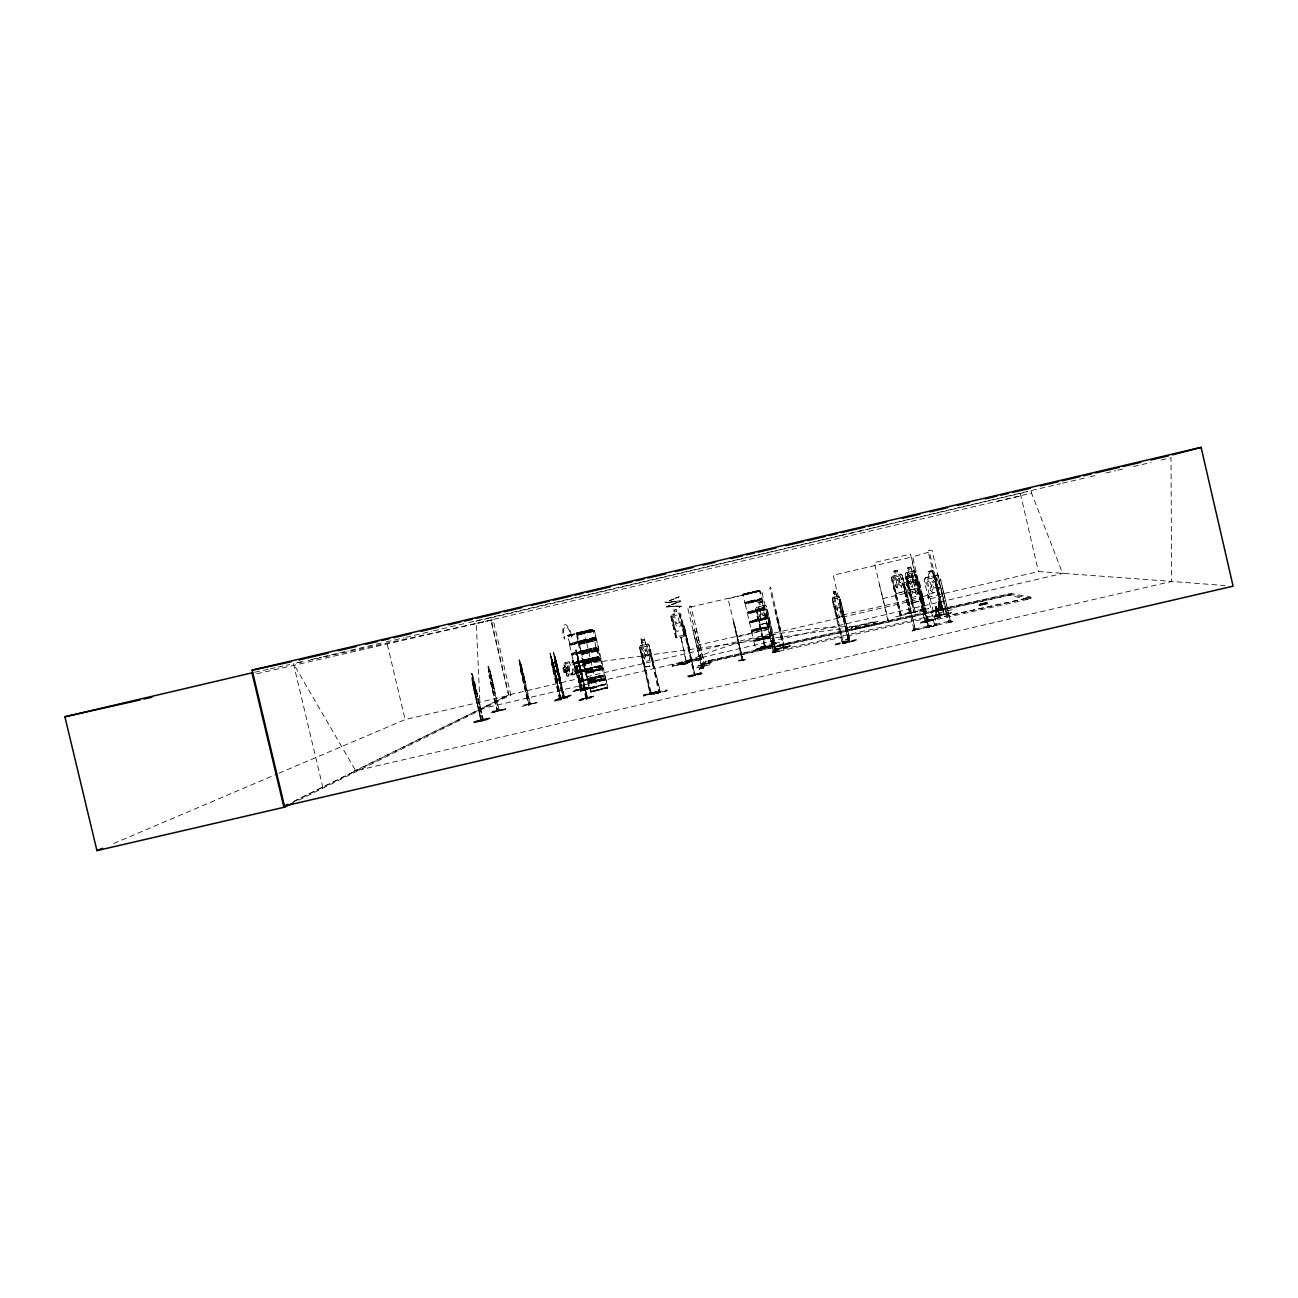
<?xml version="1.0" encoding="UTF-8"?>
<svg xmlns="http://www.w3.org/2000/svg" width="1298" height="1298" viewBox="0 0 1298 1298"><rect width="100%" height="100%" fill="white"/><g stroke="black" fill="none" stroke-linecap="round" stroke-linejoin="round"><path stroke-width="0.75" stroke-dasharray="5 3.75" d="M555.998 663.603L554.587 658.459L555.82 662.548M935.55 616.777L936.247 606.864L940.758 615.609L935.55 616.777L940.758 615.609M938.535 610.514L938.811 601.266L943.451 609.411L938.535 610.514L943.451 609.411M584.489 669.2L601.234 665.939L593.608 667.756M601.185 666.507L605.582 684.468L603.943 684.792M591.45 691.931L588.351 682.862L605.793 678.838L603.392 668.421L595.425 670.303M603.927 687.956L606.912 687.615L590.655 692.012L588.659 683.446L605.76 678.838L607.74 687.956L592.634 691.704M747.129 612.445L764.003 609.054L755.761 611.082M772.391 645.901L768.205 627.924L751.688 631.834L753.619 640.433L768.984 636.491M643.565 695.095L656.431 691.623L656.642 692.532L656.399 691.639L643.565 695.095L643.256 696.085L666.507 689.855L667.221 690.65L653.786 694.219L653.657 693.375M643.678 695.858L656.512 692.321M574.722 667.172L576.036 666.604M579.995 665.452L580.271 669.622L579.265 665.793L576.393 666.312L583.776 664.56L579.411 666.036L576.134 650.006L577.886 656.48M578.437 662.256L579.589 668.227L577.513 656.48L578.632 662.207M904.625 591.385L896.415 593.446L894.257 589.552L896.447 593.592L904.755 591.499L904.836 586.891M904.755 591.499L904.949 586.891L902.24 575.241L900.634 574.008L898.346 574.576M679.795 663.456L680.769 664.479L680.541 663.067M693.051 661.201C693.083 657.648 687.989 666.247 680.168 664.592M840.682 607.464L840.423 611.731L838.184 612.121L836.042 608.324L833.851 598.913L834.646 597.015M680.979 622.326L680.736 625.944L676.647 626.966L672.997 616.015L674.197 614.23L673.224 610.028L676.29 609.281L677.28 613.467L679.552 614.441L684.452 635.76L685.214 634.251M687.388 661.948L687.81 663.213L686.772 663.505L687.599 662.905L672.851 665.744M922.018 595.149L921.596 600.585L909.606 603.31L906.702 598.654M922.197 595.149L921.775 600.731L909.525 603.505L906.539 598.719M942.689 595.977L943.111 590.379M585.171 650.314L580.238 651.645L578.048 642.413L586.144 640.401L592.699 668.713L568.735 675.658L568.021 674.571L576.004 672.023L575.403 673.678M909.541 612.51L901.201 614.7M895.588 616.777L903.976 615.236M747.453 613.678L751.688 631.834L768.221 627.064L751.445 631.282L759.703 629.595M760.076 647.361L767.718 645.966L760.093 647.264M760.563 647.053L767.134 646.015M579.265 665.793L579.768 666.15M563.997 664.576L564.695 667.529L563.024 668.032L564.046 672.364L565.733 671.715L566.366 674.668L564.078 663.067M577.821 690.098L572.629 691.672M577.578 689.465L572.596 691.769M699.557 669.038L703.711 666.815L699.054 669.151M849.509 637.756L845.533 639.946M849.622 638.373L845.485 640.06M583.727 663.035L590.833 660.844M582.883 641.196L594.744 638.47L592.651 629.498L591.774 629.806M588.967 659.871L590.558 659.124L587.021 660.341L588.611 660.033M595.522 657.989L598.475 657.113M597.048 687.129L596.042 686.642M911.926 631.12L914.765 629.595M914.035 629.952L914.928 629.79M935.728 625.101L932.873 626.447L935.517 624.224L932.921 626.317M933.457 625.458L933.749 626.253M935.55 624.987L935.485 624.224M751.299 630.828L767.54 626.463M583.062 641.747L586.193 640.79L582.64 641.504M603.375 668.762L586.274 673.321L588.254 681.742L605.501 678.043M935.274 619.925L935.241 619.016L920.363 622.31L920.574 623.154M568.313 636.15L579.184 633.083M576.88 633.895L579.703 633.31M577.318 635.111L578.405 634.673L577.286 635.095M576.036 663.765L574.235 664.122M582.77 661.672L583.905 661.266M584.424 663.278L584.214 664.041M743.754 594.89L744.711 594.516M572.321 660.893C573.391 658.557 572.077 670.336 575.176 672.186M573.586 661.769L572.467 661.818M575.906 673.419L572.872 660.763M680.347 601.688L680.217 600.828M842.84 611.293L843.359 616.469L837.551 617.491L832.407 599.124C833.543 595.879 835.847 596.966 833.365 591.823L839.352 617.167M832.651 599.157L833.056 597.323M675.479 603.505L669.525 605.436L679.941 600.974M766.599 614.895L765.609 618.757L762.234 619.6L759.622 616.631L757.756 608.632L759.233 606.75L758 602.369L761.683 601.477L762.607 605.76L765.025 605.176L766.647 606.377L775.182 643.776C771.109 648.335 760.466 643.97 765.349 646.307L757.026 611.504L764.993 646.372M778.459 625.328L779.043 623.137M574.56 667.156L576.198 666.929M580.725 633.181L583.321 632.515L580.985 632.84M589.373 630.958L590.233 630.617M593.283 631.347L590.996 631.737L593.592 631.299M595.814 658.638C596.528 658.167 601.396 657.615 597.729 658.021M599.335 660.244C595.62 661.639 602.726 658.913 599.66 660.455M642.478 645.268C638.324 626.82 644.214 647.572 639.654 647.621L650.558 694.17L641.277 650.704L651.482 694.008M639.638 647.702L640.368 645.495M762.818 619.746L763.143 619.714M680.736 664.349C674.83 662.256 697.269 657.356 692.24 661.217M686.772 639.135L688.054 643.889L685.263 630.422L694.998 675.658L684.565 630.828M892.472 576.182L891.758 577.902L894.452 589.487M669.297 602.369L664.965 602.613L675.706 598.232L665.16 602.629M764.587 646.501L755.728 609.087L756.523 607.269L758.989 606.653M597.924 680.996L605.76 679.454L607.837 687.632M759.281 591.304L756.556 591.434L759.573 590.363L745.441 593.575M642.624 645.22L641.407 647.329L643.743 657.291L646.372 661.234L649.422 660.633L650.055 656.042L647.718 646.047L645.658 644.603L644.473 639.054L641.066 639.768M571.152 674.652L572.272 672.77L571.331 674.765M702.932 664.933L703.175 666.296L689.222 606.783L690.877 605.955L704.733 664.56L703.759 663.359M908.275 581.764L906.085 584.1L908.357 593.867L911.926 597.453L916.794 596.35L918.432 591.564L916.145 581.796L913.143 580.644L912.056 575.192L906.815 576.409L908.032 581.634L904.674 582.413L903.262 584.668L914.149 630.325L929.806 626.772M950.736 622.067L934.706 625.685L924.144 579.881L925.555 577.61M924.306 579.93L925.669 577.772L937.691 575.014M745.685 659.838L738.497 661.104L745.604 659.124L745.441 659.984M575.095 672.364L583.483 670.482M575.566 672.299L575.647 673.305M576.231 673.305L573.229 660.504M557.442 668.567L556.144 663.554M887.378 620.217L887.621 620.752M887.913 620.59L874.317 562.586L910.482 554.116L923.284 612.218L923.738 610.758M835.571 644.733L848.827 641.455M687.924 676.55L702.624 672.396L702.851 673.191L687.031 676.664L687.177 677.507L702.04 673.224M702.186 673.889L687.177 677.264M577.578 634.089L580.758 633.862M580.758 661.396L573.781 663.359L574.722 663.521M583.776 663.213L585.852 662.856L584.619 662.954M607.87 687.908L599.919 689.449M703.532 667.983L705.074 664.608L703.256 666.799L700.498 667.448L700.774 668.616L703.532 667.983L702.624 666.734M1009.406 595.101L709.211 661.753L706.696 664.105L706.437 662.97L708.951 660.633L1009.13 593.949L1009.406 595.101L708.4 662.029L705.788 662.629L704.051 664.722L696.069 628.118M763.062 619.243L766.161 618.335L764.846 618.221M772.115 646.063L769.763 646.128M695.16 675.609L685.198 632.564C681.255 614.408 686.869 636.523 685.149 630.698M700.774 668.616L702.721 666.377L702.315 665.079M695.76 674.879L694.381 675.804L680.103 614.295L685.393 635.533C673.548 641.877 677.816 635.566 675.544 636.718M695.339 673.451L694.544 673.678M700.498 667.448L702.38 665.225M920.396 623.186L1031.164 598.556L1030.872 597.275L1011.337 593.527L708.14 660.909L705.528 661.509L703.776 663.586L706.437 662.97M693.976 674.343L694.316 675.804M672.153 665.939L686.772 663.505M697.902 643.808L699.427 642.413M689.903 650.184L688.832 645.236L689.384 650.639L688.005 645.852M917.021 611.78L917.426 611.001L909.298 612.591M668.908 606.799L676.274 606.036M679.665 607.156L680.752 606.344L675.934 606.198M567.08 698.421L566.966 697.61L553.191 701.634M570.049 695.744L554.376 700.839L568.021 696.912M571.071 694.998L557.605 698.876L571.185 695.501M703.678 666.815L699.022 669.249M561.612 699.151L560.574 699.914L560.298 698.519M563.997 697.432L555.236 658.313L564.159 697.351L563.056 698.113L554.619 661.461M551.601 658.232L561.028 699.281L559.957 700.06L551.715 662.872M592.31 630.942L594.419 630.325L596.609 639.817L579.2 643.889L581.488 653.446L598.946 649.535L603.262 668.178L585.998 672.77L588.448 682.975L596.35 681.336M598.492 657.242L593.381 657.502M599.076 657.372L582.997 661.25M600.877 659.027L586.907 662.288M564.289 695.971L564.744 697.204M561.158 697.886L561.466 699.233L551.828 657.956M766.047 618.465L760.011 619.681M772.472 645.901L755.793 649.162L772.018 645.317M912.608 630.065L914.619 628.995L912.819 630.958M556.436 699.59L571.25 695.566M575.679 650.201L586.534 699.151L587.913 698.243M587.037 698.502L586.079 699.2M685.295 630.585L683.803 625.652M587.523 696.848L586.972 696.961M586.42 698.032L586.761 699.038M578.892 700.839L593.543 697.318M580.303 699.882L594.679 695.874L578.746 700.19M873.7 622.943L877.902 621.32L878.389 623.397L874.203 625.036L873.7 622.943L851.082 627.989L851.569 630.082L878.389 623.397M851.082 627.989L853.403 626.512L875.939 621.482M556.128 680.736L556.874 682.196M554.473 667.935L557.621 681.791L556.647 682.342M559.827 680.46L560.509 678.367L559.973 680.428M557.426 681.677L556.29 680.704L556.842 682.034M558.513 675.106C556.501 663.083 557.15 677.978 559.146 674.522L560.022 678.627M556.647 680.33L555.268 676.599M949.876 622.472L951.823 621.369L949.682 621.807M949.763 622.651L952.521 621.336L949.763 622.651L949.649 621.758M948.692 620.915C948.724 624.289 948.692 619.373 950.363 620.509M948.627 621.401L936.296 624.143M555.284 676.761L553.954 672.332L555.138 676.793L556.144 676.258L553.97 668.194L554.311 672.121M925.036 583.045L926.48 582.721L936.556 625.247L935.128 625.571M932.873 626.447L935.566 624.906M521.942 706.485L536.934 702.494M536.966 702.689L523.37 705.057L537.048 702.64M930.682 625.393L928.962 627.21M929.546 627.08L931.64 625.993L928.768 627.372M918.303 584.603L928.281 627.161L916.21 574.576L914.96 574.868L923.219 609.979M679.097 607.286L681.758 606.069M927.713 626.107L915.415 628.849M914.263 630.26L929.644 626.82L929.449 625.23L927.892 625.571M557.702 666.442L556.404 662.045L557.718 670.466L557.377 666.604M523.208 673.938C525.187 687.469 517.431 655.668 521.52 669.979L520.952 665.663L530.006 704.311L528.448 705.171L520.141 668.941M529.552 703.078L530.59 704.181L528.984 705.041L519.833 666.182L519.589 659.709L521.261 665.679M557.345 680.103L551.812 659.644L554.473 672.056L554.149 668.129M581.082 674.619C579.168 661.899 579.103 677.572 582.104 674.051L581.115 669.168M580.936 674.652L581.893 673.922M915.431 630.033L905.615 587.507L915.382 630.049M504.241 709.763L490.822 712.927L504.111 709.162M505.814 708.886L490.839 713.008M913.841 630.39L913.484 628.832L915.236 628.443M557.556 670.531L557.199 666.669L558.221 670.157M497.377 711.45L489.086 675.641L497.361 711.45L499.519 710.477L499.211 709.179L498.886 710.623M499.016 709.649L497.329 710.428L498.562 709.763M490.271 718.265L476.252 721.672M482.71 720.293L471.726 673.224L471.953 680.071L481.59 721.055L483.57 720.049M481.169 721.104L472.294 682.959L481.104 721.169L482.986 720.179L473.332 679.454L473.851 684.03C469.259 668.34 477.486 703.078 474.37 686.107L475.912 690.568L472.78 679.827L475.425 688.313M481.071 720.066L483.034 719.189M482.58 718.816L483.229 718.654M474.127 722.824L474.046 721.98L488.275 718.67L488.356 719.514L474.127 722.791L488.405 719.27M554.473 667.967L553.305 663.489L552.299 663.959L553.256 668.551M553.337 663.635C547.626 648.708 556.696 683.089 553.045 666.069L556.518 680.395M554.522 661.509L563.089 698.064M294.257 801.337L355.749 770.801L293.462 663.7L323.007 788.129M488.94 618.319L476.204 621.028L480.195 709.033L508.491 694.982L490.839 620.233M298.637 800.217L510.86 694.949L493.11 619.714L307.204 660.682M293.153 801.71L481.542 708.708M1161.126 460.06L1170.991 457.756L1171.623 581.423L1038.449 571.526L508.913 694.884L353.867 771.239L1171.623 581.423L1225.166 585.576M551.958 659.741L560.85 699.379M577.302 659.919L586.015 699.281L585.609 697.87M578.486 659.335L587.167 698.47L577.545 654.679M554.132 657.145L555.122 656.707M550.855 658.557L551.861 658.118M554.538 658.67L554.489 656.837L560.006 680.574L559.357 679.097M555.09 656.561L564.533 697.318L563.608 697.983L554.506 658.621M757.075 649.292L755.679 649.665L758.308 648.4M756.215 649.568L758.243 649.406M524.149 677.394L525.187 681.856L524.003 682.424L522.656 678.108M523.824 682.31L525.138 681.726M523.857 682.456L525.187 681.856M927.307 620.103L1027.886 597.972C1027.756 601.574 1026.864 595.652 1030.872 597.275M577.415 654.89L576.134 650.006M576.555 655.312L577.578 654.841M550.044 653.884L551.585 658.07M591.466 678.968L595.052 678.302L592.715 669.216L576.247 673.062L571.591 654.095L576.636 652.602M476.204 697.058L477.794 696.377L476.95 691.802M476.22 697.221L474.938 692.613L476.22 697.221L477.68 696.572M492.916 688.978L491.536 684.695L492.737 689.027L494.214 688.394L489.898 670.936M522.964 674.051C515.793 647.199 527.669 691.493 521.991 671.958C525.025 685.149 517.821 663.781 521.001 664.154M773.705 652.375L772.943 651.109L773.381 652.472L951.58 612.834L936.848 615.398L937.026 616.209L951.466 612.997L951.272 612.185M917.086 581.601L915.739 581.91L925.117 622.423L928.346 620.963L925.312 622.261M925.117 622.423L928.979 620.898L928.167 621.109M943.581 614.798L944.555 614.538M666.312 606.961C675.122 605.939 658.995 608.113 669.849 605.485M669.8 605.566L666.491 606.718M925.052 621.628L928.086 620.314M926.366 620.282L926.253 621.872L911.391 557.15L833.202 575.176L848.73 642.169M927.518 620.006L928.313 619.811M113.64 843.522L277.009 774.046M278.875 773.267L405.122 719.579L510.86 694.949M767.524 626.463L764.019 609.281L747.08 612.964L755.339 610.985M927.989 621.434L918.4 581.309L919.195 581.098L928.476 621.385L927.372 621.71L927.697 620.184M919.665 584.311L918.221 584.635M947.102 612.542L946.81 614.003L947.102 612.542L773.657 651.19L774.922 652.099M1028.178 599.238L1008.87 595.328L1009.13 593.949M521.39 668.421L529.876 704.327M904.187 587.832L905.615 587.507M490.855 675.009L498.821 710.623M590.655 691.948L595.571 690.504M675.463 598.118L679 596.918M675.641 598.329L679.195 596.739M491.585 676.355L489.914 677.037M580.547 691.071L578.551 682.813L595.019 678.383L596.934 687.161L595.49 687.664M766.096 619.016C761.569 620.022 766.063 618.886 764.928 619.373M474.322 682.229L482.905 720.195M763.159 619.519L765.771 618.497L763.97 619.016M594.873 686.82L596.772 686.61L595.328 687.096M592.148 688.2L596.869 686.756M849.59 637.659L846.296 639.882M589.487 688.232L592.537 687.891M765.982 617.767L751.931 621.304L755.663 620.298M765.917 618.059L763.402 618.903M849.2 637.383L847.935 637.691M582.38 690.763L580.417 691.039L585.236 689.644L583.386 690.098M582.267 690.439L580.368 690.65L587.15 688.557M749.676 622.375L755.728 620.671M765.528 617.556L749.222 621.661L749.79 622.245M605.793 679.454L604.284 679.957M749.692 621.791L751.931 621.223M605.712 678.432L588.367 682.424L605.387 677.751L602.58 669.379M603.051 676.68L596.009 677.994M471.726 673.224C474.727 678.594 471.953 676.729 472.148 680.087L481.672 721.039M497.783 709.925L497.832 711.353L489.086 671.115M488.6 671.439L490.011 670.758L490.563 672.283M594.938 677.913L578.275 682.294L590.298 680.314M528.497 705.106L528.821 703.646M520.822 664.041L530.574 704.165M529.081 705.009L519.768 664.495M594.711 677.524L578.145 681.774L578.892 681.142M568.54 636.036L592.44 629.692M472.342 675.739L471.969 674.181M582.494 660.877L584.457 660.568M590.525 659.741L588.383 660.309M598.881 656.999L598.151 657.048M773.154 652.699L776.902 651.288M772.991 652.829L777.502 651.255L772.991 652.829L776.577 650.623L777.502 651.255M675.041 603.408L680.136 601.639M763.678 610.044L758.016 611.163M603.392 669.33L591.904 672.25M922.083 597.096L938.454 590.979M773.657 651.19L774.614 650.72L772.959 651.109M488.989 671.277L488.616 666.507L490.287 672.396M587.15 698.486L577.659 656.577L587.734 698.34M601.25 666.799L585.22 670.725M598.183 650.671L602.986 667.626L585.852 672.332L603.051 667.772M601.217 666.215L584.554 670.06L586.777 679.195L603.164 674.976L586.728 678.692L590.233 678.108M694.527 629.254L702.948 668.113L703.094 666.604M584.084 652.018L580.595 652.586L584.457 669.005L601.12 665.696L584.489 669.946L587.994 668.973M701.585 666.945L701.764 668.373L703.305 667.999M597.518 660.666L601.169 659.984M585.609 663.521L600.617 659.611M599.887 659.822L599.027 660.001M599.692 660.455L584.571 663.813M598.346 658.054L596.82 658.443M583.938 663.489L586.258 663.473M483.343 720.147L473.997 679.276M597.356 658.281L584.051 661.412M583.759 662.499L588.675 661.153M585.203 661.299L583.11 661.769L589.844 660.406L587.102 660.877M597.729 657.745L596.399 658.037M582.77 661.704L588.886 659.433M587.799 660.406L589.616 660.471M928.557 621.304L927.729 621.547L912.705 556.842L929.368 551.975L944.311 614.635M928.07 619.925L927.762 621.547M581.504 662.045L574.625 663.911L588.221 660.779M584.489 660.925L582.607 661.217L586.242 661.055M575.695 662.321L573.83 662.613L589.892 658.703M582.429 660.228L598.767 656.447L575.663 662.321M640.385 650.882L650.152 694.3C661.737 693.976 658.638 691.493 660.13 690.828M650.087 694.316L649.633 692.743L650.752 692.548M598.978 650.574L595.96 651.418M576.344 667.74L577.35 667.496L582.007 689.449L577.415 667.107L575.549 667.561L580.855 689.692L575.728 667.902M585.495 688.151L590.233 687.242M585.739 688.735L590.119 687.177M595.555 649.276L596.95 647.816L576.474 652.683M596.561 649L600.893 665.322L599.4 665.631M578.308 642.883L579.281 643.97L596.593 639.817L598.589 648.87L595.555 649.714M587.864 671.326L585.901 671.715L581.861 654.565L583.402 654.127M589.406 651.823L581.455 653.77L598.897 649.454L596.593 640.433L579.476 644.441L581.455 652.878L584.522 652.034M596.155 647.378C593.478 640.32 597.08 637.415 594.176 630.244M946.242 611.244L932.078 550.449L927.973 550.514L941.861 609.508L932.954 570.39L927.697 571.607L929.125 576.977L926.95 579.314L929.222 589.097L932.808 592.683L937.691 591.58L939.33 586.793L937.059 576.993L934.025 575.858M937.432 573.456L945.512 611.423L946.031 609.882M758.389 591.32L756.426 591.937M771.093 645.771L771.969 645.495M758.259 590.704L759.427 590.33L761.748 599.481L744.938 603.489L743.235 594.095M764.506 614.376L765.885 614.051M743.283 594.435L744.744 594.143L743.186 594.549M686.22 661.477L680.833 636.685L686.025 661.526L686.885 661.331A781.818 549.963 55.4 0 1 854.409 626.415M675.382 601.331L669.525 602.207M579.476 644.441L596.593 640.433M570.406 645.138L596.512 639.33L579.086 643.354L582.185 642.526M606.215 688.102L607.724 687.599L592.521 691.12M783.197 648.091L775.036 610.677M586.177 640.79L583.191 641.585M583.808 666.263A1.671 1.574 73.1 0 0 584.554 663.521A1.671 1.574 73.1 0 0 581.91 664.122A1.671 1.574 73.1 0 0 583.808 666.263L584.798 665.955A1.671 1.574 73.1 0 0 585.56 663.229L584.798 663.667M768.968 636.491C771.726 635.047 745.863 641.553 757.61 639.233M594.354 637.513L569.79 643.467M578.421 642.997L580.628 642.315M581.05 642.38L579.589 642.591M694.284 630.341L693.067 630.617L702.023 668.308L687.68 607.691L760.336 590.931L774.484 652.229L774.484 650.769M589.406 687.94L590.395 687.632M580.936 690.828L581.958 690.487M589.503 688.281L590.509 687.956M604.982 684.776L589.422 688.605M583.045 663.018L584.035 662.71M581.472 689.514L575.712 666.004L576.555 665.777L581.91 689.465M580.839 690.487L581.845 689.936M590.395 687.405L588.805 688.281L589.811 688.411M569.806 643.451L567.404 635.42L582.899 631.85M563.024 668.032L564.776 667.659L564.776 665.339L567.615 664.495L569.319 666.28L569.579 672.835L566.739 673.711L565.733 671.715M909.687 613.467L901.412 578.227L902.662 577.934L910.433 613.273L910.287 611.942M565.539 664.041L565.263 662.856L565.539 664.041L573.619 661.672M603.067 676.68L596.772 678.335M915.788 571.883L914.116 570.682L915.788 571.883L924.354 609.719C920.915 614.489 909.395 610.222 914.993 612.121M564.127 663.197L573.327 660.487M843.473 642.932L833.9 602.061L832.781 602.288L842.191 643.175L850.06 641.91L839.757 597.745L849.703 638.794L840.277 599.027L838.962 599.319L848.016 639.2M842.256 643.175L842.645 641.504L842.71 643.045M848.454 640.677L848.843 640.547M835.458 644.003L849.152 640.498M580.741 633.813L593.089 630.925L592.391 631.428M593.072 630.925L591.223 631.363L594.306 630.552M593.462 631.169L594.387 631.12L591.012 631.883M773.884 644.084L773.543 642.835L774.987 642.494M577.139 634.608L579.005 634.154L578.129 634.917M589.373 630.812L591.369 630.52L582.542 632.597M591.061 630.406L592.602 630.195L589.633 630.763M579.297 634.462L578.324 634.316M764.83 619.308L761.861 620.152M568.394 635.906L569.676 635.76L568.07 636.101M576.718 633.895C581.212 632.58 574.073 634.836 577.399 633.619M581.601 632.807L576.458 633.521M581.747 632.467L584.084 631.639L586.063 640.287L582.526 641.001M592.359 629.4L582.899 631.883M581.293 633.067L582.867 632.515M581.455 632.369L583.97 631.899L582.072 632.24M589.616 630.471L591.369 630.049M581.78 632.905L582.591 632.272M591.856 630.39L590.85 630.455M751.931 622.44L751.104 622.359M764.684 618.124L765.755 617.524L759.59 619.406M750.828 622.456L749.627 622.862L751.347 622.423M574.868 633.781L567.242 635.631L577.042 633.278M681.612 640.076L680.947 636.669M585.43 662.661L584.343 662.986L593.786 660.341M597.81 660.779L599.546 660.244L598.443 660.666M599.79 660.179L598.719 660.568M774.809 650.72C776.22 650.525 774.176 650.201 775.636 651.969M742.245 660.487L743.137 660.293L733.841 621.969L742.44 660.471M766.794 613.857L775.084 652.115L775.961 651.921L761.618 590.639L728.048 598.735L742.894 660.325M588.773 659.222L589.795 658.946L584.003 660.455M763.695 610.044L747.47 613.792L758.016 611.163M574.479 663.424L577.464 662.937M588.886 659.449L590.541 659.076M598.41 656.788L594.159 657.924M585.658 660.682L589.941 659.465M583.224 661.526L584.343 661.331M589.114 660.682L590.136 660.39M574.3 662.694L580.66 661.055M583.905 659.806L582.64 660.942M574.397 663.1L576.912 662.418M582.997 660.731L590.249 658.8L586.761 659.433M757.042 649.325L758.421 648.935M597.697 689.984L595.555 690.504L606.134 687.875M604.754 688.881L606.28 688.427M590.395 687.648L605.274 684.095L581.845 690.179M590.476 687.956L593.754 687.096M595.36 687.096L585.22 689.627M595.506 687.615L582.331 690.763M934.82 616.826L941.391 615.447M941.521 615.69L934.933 617.069M596.171 647.378L593.721 648.01M604.284 679.957L588.757 683.494M938.227 610.725L944.392 609.411L938 610.904M592.115 679.844L595.036 678.968L591.515 679.568M901.299 615.641L892.797 580.368L901.396 615.625M902.24 575.241L910.839 613.191C890.801 618.497 902.954 612.916 900.974 615.706M909.33 612.185L910.531 611.91M924.014 608.454L923.267 608.632M934.138 575.647L937.74 574.819L939.833 576.312L950.607 622.131L940.644 579.476L939.135 579.833L948.887 622.505L950.655 622.456M684.241 635.793L684.809 634.349M679.909 664.365L693.164 660.893M701.001 659.498L699.898 658.508L685.149 661.153L699.817 658.492L700.109 659.936L701.131 659.66L672.818 664.43L673.143 665.858L672.104 666.134L687.81 663.213M773.657 642.802L774.354 644.003M774.582 642.575L775.279 643.759M584.7 641.796L586.193 641.39L580.206 642.64M599.416 665.631L575.858 671.423L579.33 670.806M679.714 663.473L692.954 660.017M685.101 661.153L685.425 662.58L686.399 662.158M508.913 694.884L490.758 617.929L1027.497 491.747M751.996 621.612L751.153 621.953M757.789 619.763L764.879 618.286L758 620.671L760.125 620.217M763.759 619.065L750.374 622.505L751.688 622.359M750.358 622.667L752.159 622.099M586.193 697.724L586.599 699.135M744.76 594.143L743.121 595.068L758.843 591.369M758.243 591.531L759.298 591.288M587.459 660.163L588.967 659.773M596.025 657.875L597.502 657.405L587.345 659.936L589.373 659.4M575.046 663.7L575.241 663.667M577.107 663.229L575.89 663.521M596.074 658.411L597.794 658.183M598.135 658.118L596.48 658.524M586.988 662.629L585.463 663.018L593.932 660.925M584.927 663.797L585.641 663.635A1084.982 8.713 -8 0 0 852.234 627.242M563.624 697.983L563.527 696.555M560.46 699.947L551.212 658.248L556.29 680.769M848.308 639.103L849.606 638.811M925.247 622.083L924.711 620.639L925.377 622.034M743.202 594.143L745.458 593.559L744.095 593.932M759.119 590.444L755.16 591.45M583.905 660.049L593.462 657.729M575.631 663.197L585.641 660.585L583.597 661.185M642.883 661.964L645.382 667.01L643.013 661.931M760.044 648.156L758.308 648.611L766.323 646.68M758.389 648.951L760.141 648.497M769.795 646.128L760.125 648.497M769.925 646.647L758.194 649.422L763.97 647.864M773.543 652.44L762.932 607.35L764.165 607.026L763.029 612.51C768.984 616.436 765.706 620.071 762.51 613.613C762.494 620.736 757.967 619.26 761.52 612.851C755.614 609.184 759.249 605.485 762.007 611.715L762.997 607.35L759.557 608.178L761.423 616.177L764.798 615.333M582.656 632.564L583.581 632.532M577.561 634.122L580.157 633.456M592.148 630.341L589.698 630.958M592.667 630.65L593.721 630.357M592.78 630.99L593.819 630.698M577.788 634.965L579.346 634.462M591.499 631.802L578.924 634.56L580.368 634.3M592.845 631.526L593.916 631.25M583.386 654.127L596.983 650.915M652.829 660.001L652.797 665.403L645.268 666.847M591.839 687.242L601.85 684.873M602.418 684.955L593.738 687.096M602.743 688.784L604.641 688.297M702.753 666.701L701.764 666.896M940.563 615.593L935.826 606.961L935.744 616.793M576.507 633.1L577.545 632.824M577.902 632.872L579.508 632.499L576.101 633.57L579.557 632.84M570.828 634.738L567.486 635.777M592.066 629.822L591.288 630.065M585.544 651.953L588.497 651.158L584.992 651.823M595.571 649.276L590.249 650.59M590.282 680.314L592.115 679.844M923.089 609.07L914.782 611.196M914.652 611.731L906.767 613.159L907.464 613.662M928.427 608.859L920.266 609.687L920.996 610.19M920.444 610.417L928.881 608.827L928.119 608.243M986.269 602.58L978.984 604.462L979.163 605.257L986.464 603.375L986.269 602.58L986.464 603.375M979.601 604.641L986.918 602.743L987.194 603.57L979.876 605.468L979.601 604.641L982.489 603.894L979.244 604.527L979.503 605.355L982.667 604.706L982.489 603.505L978.53 604.333L978.806 605.16L986.837 603.473L986.577 602.645L983.349 603.327L983.543 604.527M984.079 603.521L987.307 602.856L987.583 603.684L984.273 604.333L986.918 602.743M979.876 605.468L982.667 604.706M685.101 634.284L684.727 634.365M658.67 691.136L658.881 692.759L649.227 649.097L660.017 692.548L659.416 691.007M773.868 643.159L765.333 645.349M771.677 644.197C791.991 642.283 768.4 642.25 772.261 644.246M772.359 652.505L779.774 651.255L772.18 651.71L779.774 651.255M583.24 642.169L584.717 641.796M758.811 599.222L761.342 598.524L749.076 601.282M589.049 668.746L592.618 668.113L575.988 672.526L583.613 670.985M755.582 628.995L751.315 630.195L759.444 628.524M782.937 646.664L783.895 647.929L769.746 588.075L770.59 587.004L784.17 645.138L775.247 609.07M843.262 641.861L848.47 641.098M856.42 639.427L835.295 644.895L835.506 643.97M832.407 599.124L842.97 643.711L856.972 640.19L856.372 639.411M579.8 642.575L582.137 641.926M591.823 639.914L594.711 639.151L590.006 640.368M644.473 639.054L645.723 644.408M585.869 663.392L585.074 663.765L585.658 663.083M596.074 660.471L600.536 659.222L591.71 661.558M499.243 710.574L490.433 672.25M744.16 594.646L757.172 591.758M756.491 591.758L758.551 591.288M576.896 662.451L578.713 661.996M578.924 662.775L577.091 663.246L583.565 661.509M594.322 658.654L596.674 658.281M755.728 609.087L760.612 624.549L768.968 622.294M760.612 624.549L769.097 622.423L769.26 617.88M737.037 637.123L770.525 628.767M900.098 614.587L900.293 615.901L891.823 580.595L893.073 580.303M900.39 615.885L891.548 577.886L892.391 576.036L894.809 575.452M906.945 613.889L915.35 612.315L906.685 576.929L905.452 577.237L913.987 612.38L905.16 574.527L905.923 572.71L908.405 572.094L907.318 567.778L910.92 566.901L911.845 571.396L913.938 572.418L915.82 580.482L914.863 584.376L911.585 585.203L909.022 582.169L907.14 574.089L908.568 572.207L907.318 567.778M906.685 576.929L914.717 612.169M578.989 632.467L577.496 632.807L584.976 631.055M590.979 629.757L587.702 630.585M577.578 633.164L579.022 632.775M580.92 632.337L583.889 631.591L581.958 631.948M582.039 633.002L569.465 635.663M568.362 636.069L569.205 635.858M577.01 633.846L577.983 633.489M589.535 630.925L591.028 630.585M578.681 634.187L589.292 631.509M592.683 630.633L589.26 631.493M593.608 631.234L591.207 631.688L592.618 631.542M675.836 637.951L670.92 616.566L672.072 616.29L677.085 637.659M680.395 614.23L679.26 614.506L684.16 635.825L684.955 635.614M593.738 648.01L571.607 653.365L569.498 644.781L584.019 641.455M595.571 649.698L581.553 652.894M595.977 651.401L581.666 654.095L598.995 649.957L591.028 651.628M911.212 576.864L908.129 577.204L908.535 578.94L911.667 578.227L911.261 576.49M676.793 637.707L672.072 616.29M837.551 617.491L843.246 616.307M843.197 616.501L842.694 611.326M766.177 647.637L772.115 646.015L764.262 647.459M923.397 612.202L915.577 576.036M756.62 607.399L765.009 605.339L766.647 606.377M914.198 570.666L911.845 571.25L910.758 567.096L907.562 567.875M892.391 576.198L900.617 574.17M914.181 570.828L906.02 572.84L905.29 574.56L910.093 590.006L918.173 587.978L918.497 583.5L918.286 588.108L909.963 590.184L907.951 586.128M764.49 646.518L756.036 611.747L757.269 611.455M775.928 651.937L765.82 609.33L767.053 609.038L775.149 643.792M742.196 660.504L733.273 622.115L734.084 621.92M592.083 687.972L580.449 690.471M590.152 689.011L592.212 688.492M749.092 601.282L744.809 602.402L758.827 599.205M758.146 602.483L761.601 601.639M897.34 570.228L893.705 571.12L894.955 575.566L893.527 577.448L895.425 585.56L898.005 588.594L901.299 587.767L902.256 583.857L900.374 575.76L898.265 574.754L897.34 570.228L893.949 571.217M836.934 596.399L838.573 596.09L839.757 597.745M838.573 596.09L839.692 597.826M755.566 628.995L768.075 626.837L759.849 628.573M936.296 625.344C937.854 623.072 932.808 623.251 935.014 625.636M583.581 631.915L589.616 630.439M580.206 633.813L582.104 633.359M580.352 634.316L590.752 631.85M758.146 591.061L744.014 594.306L744.841 594.63M841.607 616.777L835.604 591.385L836.739 596.626L838.492 598.037M594.078 657.713L589.308 659.124M585.512 660.082L580.774 661.477M592.164 658.735L594.224 658.216M578.778 662.304L580.839 661.785M587.459 660.422L598.362 657.94M583.678 661.526L585.755 660.99M588.659 661.153L600.828 658.508L593.851 660.568M761.683 619.26L755.744 620.704M763.451 619.438L765.074 619.13M585.56 663.116L585.463 663.132A1.671 1.574 73.1 0 0 582.916 663.813A1.671 1.574 73.1 0 0 584.798 665.955M751.915 622.456L761.877 620.152M742.44 658.962L742.164 659.059M583.337 650.769L571.607 653.965L583.516 651.336M585.171 650.882L596.999 648.254L571.737 654.468L583.646 651.839M585.349 651.434L596.999 648.805M588.529 651.044L573.862 654.695M585.739 631.396L587.799 630.877M747.177 593.121L749.189 592.634M755.176 591.45L749.254 592.975M581.472 632.986L587.118 631.98M753.327 592.748L755.355 592.261M581.212 641.536L569.319 644.197L585.804 639.752L582.315 640.449M587.962 640.855L591.288 640.011M580.774 632.045L582.834 631.542M682.618 645.447L682.586 645.479M596.772 678.335L587.507 680.46M587.199 688.767L596.415 686.447M909.849 613.451L901.412 578.227M775.652 651.969L764.733 606.912L762.591 605.923L761.683 601.477M585.106 641.261L588.383 640.417M585.804 641.358L589.13 640.531M580.677 661.071L582.77 660.325M757.659 619.227L749.53 621.612M759.525 619.195L750.293 621.255M757.594 620.639L759.752 620.12M581.634 662.532L583.792 662.012M757.724 621.158L759.865 620.639M590.833 660.877L598.913 659.043M301.347 661.85L295.425 663.246L305.241 661.104M311.212 659.546L321.06 657.226M323.04 656.756L348.675 650.752M350.655 650.282L384.176 642.413M386.139 641.958L403.889 637.789M405.868 637.318L431.504 631.315M433.467 630.844L466.988 622.975M468.967 622.521L840.195 535.603M842.159 535.133L867.745 529.13M869.709 528.675L1060.547 483.667M1062.527 483.213L1088.162 477.193M1090.125 476.723L1096.047 475.344M1105.912 473.024L1115.761 470.703M1117.74 470.249L1123.662 468.854M1133.511 466.55L1151.261 462.38M476.755 623.332L1031.585 493.143L1062.64 573.424M256.793 673.776L493.11 619.714M997.61 501.32L1020.893 495.852M488.616 666.507L489.524 671.082M487.902 666.75L492.25 684.419L492.218 680.574M518.924 659.952L520.027 664.527M519.589 659.709L520.514 664.333M553.646 652.213L554.733 656.853M488.551 671.293L488.746 672.932M521.374 665.533L524.327 677.378M555.43 658.118L560.347 678.594L559.097 674.571M552.185 659.53L557.102 680.33L555.885 676.209M879.395 584.473L888.367 620.379M932.775 572.937L941.31 609.638L933.165 572.807M555.722 662.434L556.534 667.026M553.305 663.489L554.327 667.999M578.486 632.71L576.393 633.197L583.5 631.558L581.39 632.077M584.96 631.039L591.71 629.53M742.878 594.565L751.007 592.456M751.396 592.456L757.205 591.174M585.041 631.331L589.049 630.455M751.071 592.764L743.965 594.354M572.807 634.576L574.933 634.089M757.545 591.693L756.653 591.417M588.594 631.477L586.388 631.964L594.127 630.26M584.879 632.532L579.022 633.895M582.753 633.359L584.96 632.872M586.469 632.272L588.675 631.802M582.899 633.911L585.09 633.408M882.721 598.605L918.87 590.184M582.104 674.051L580.952 669.216M480.195 709.033L1064.019 573.099M492.364 711.353L505.831 709L492.396 711.401M790.563 642.867L777.161 646.729M887.086 620.412L887.832 619.941M777.161 646.664L790.547 642.818M711.061 662.337L697.561 666.215L711.044 662.272M934.382 610.449L948.367 607.951M554.214 700.125L570.211 696.442M776.334 648.87L790.32 645.625L790.498 646.42L776.512 649.681L776.334 648.87L790.32 645.641M709.876 664.738L695.988 667.983M1008.87 595.328L1011.613 594.695L1011.337 593.527M938.892 612.932L953.073 609.492M475.993 721.039L490.141 717.745M474.046 722.045L490.401 718.427M580.092 699.265L594.679 695.874M687.745 675.934L702.64 672.413M659.157 690.99L659.903 692.564L650.136 648.919L648.789 649.211M650.931 694.154L651.223 692.402L649.633 692.759M753.603 601.931L761.731 600.163L763.841 608.794L747.388 613.5M587.248 640.758L590.574 639.914M753.311 602.272L745.166 603.943L747.113 612.25M583.694 641.845L586.891 641.05M757.707 619.454L765.885 617.767M591.434 658.524L598.2 657.145M757.529 620.363L751.574 620.996M757.87 620.168L760.011 619.714M587.897 659.741L590.038 659.319L584.992 660.406M591.515 658.897L593.624 658.459M757.61 620.671L749.692 622.326M575.777 662.889L581.439 661.704M925.036 620.558L926.334 620.282M746.885 593.413L748.865 592.959M587.053 630.536L590.558 629.773M747.096 594.224L749.06 593.77M578.665 633.554L581.731 632.97M588.659 631.769L592.31 630.99M927.908 571.737L932.808 570.601M913.257 580.449L916.826 579.622M925.539 577.626L928.93 576.831M904.787 582.559L916.794 579.817L918.757 581.212M934.446 577.594L929.563 578.713L931.834 588.497L936.718 587.377M591.547 660.877L583.743 662.451M593.154 660.682L595.36 660.26M593.251 661.055L600.99 659.416M591.71 661.526L585.82 662.759M593.251 661.104L595.441 660.601M591.774 661.883L584.7 663.392M595.555 661.104L593.364 661.607L597.534 660.666M759.573 629.092L751.331 630.779M759.963 629.059L768.254 627.242L760.093 629.627M592.066 668.048L575.874 672.023L578.178 681.223L594.241 677.215M585.09 670.157L592.618 668.584L589.227 669.833M593.705 670.044L587.848 671.342M595.311 669.784L603.392 668.486M593.835 670.644L585.869 672.51L593.949 671.163M595.555 670.904L602.596 669.379M761.731 638.308L757.61 639.233M762.121 638.275L770.379 636.62L753.716 641.05L756.117 649.779M595.766 676.923L603.408 675.398L586.728 679.503L590.282 678.692M761.861 638.876L753.586 640.806L761.991 639.379M762.234 638.778L770.525 636.994L753.976 641.569L770.525 637.724L762.364 639.346M585.674 679.698L578.876 681.142M587.264 679.389L594.37 677.783M595.896 677.41L603.521 675.917L587.118 680.33L589.162 688.492M585.787 680.282L578.162 682.05L585.917 680.785M587.394 679.892L594.484 678.286M596.09 680.201L588.27 681.742M597.68 679.876L605.663 678.302M589.341 640.271L592.553 639.476M584.684 641.569L570.422 645.138M572.321 660.601L573.197 660.374M570.065 662.824C566.139 658.784 574.884 670.32 572.337 672.851M930.39 598.767L942.705 595.96M763.905 647.588L759.784 648.513M597.907 686.09L600.017 685.604M587.864 688.978L582.234 690.212M598.362 689.855L590.639 691.38L604.024 688.183M579.265 664.819C577.675 663.846 578.794 668.632 579.735 666.815M575.712 666.004L576.555 665.777M575.549 667.561L577.415 667.107M576.134 667.772L577.415 667.496M564.046 672.364L563.154 667.999M696.539 645.414L769.243 629.043M568.021 674.571L568.735 675.658M575.371 673.548C579.719 671.553 565.879 679.373 566.415 674.603M842.499 614.992L920.753 597.388M589.032 630.422L591.791 629.838M580.482 632.597L582.088 632.272M590.736 631.866L592.407 631.493M759.93 619.373L761.926 618.951M749.611 621.92L755.387 620.817M853.403 626.512L877.902 621.32M951.434 620.639L951.629 621.531M928.557 626.48L930.601 625.328L931.64 626.025M584.927 660.049L587.832 659.4M593.511 658.054L595.457 657.713M593.624 658.427L597.129 657.697M577.383 662.564L579.33 662.191M593.721 658.946L595.62 658.508M587.507 662.499L591.677 661.428L583.759 662.71M587.41 687.551L575.111 690.244L587.962 687.356L575.841 690.666M575.046 690.99L588.335 687.924M927.08 620.444L1027.383 598.2M920.363 622.391L935.225 619.032M839.692 600.974L849.541 642.039L839.871 600.958M254.684 672.25L268.248 669.265M270.195 668.827L276.003 667.545M277.95 667.123L289.584 664.56M581.407 640.644L577.967 641.893L594.662 638.113L569.319 644.506L594.727 638.551L593.965 639.249M581.472 641.228L577.951 642.202L581.585 641.731M591.239 639.849L594.208 639.103M579.33 670.823L592.359 667.578L588.838 668.194M591.904 672.25L588.254 673.029M757.188 591.125L759.281 590.72M670.92 616.566L676.144 637.886L676.096 636.588M766.258 646.436L768.221 646.015M577.934 632.856L576.069 633.57M583.711 650.379L580.255 651.093L596.918 647.783L584.603 650.184M583.759 650.963C571.444 654.16 596.253 649.373 584.927 651.239M584.814 650.736C596.009 648.351 572.921 653.803 583.873 651.466M943.257 609.411L939.006 601.217L941.277 609.817M766.323 646.664L771.304 645.658M600 685.604L605.322 684.549M591.531 688.151L596.95 687.177M594.289 691.331L596.317 690.925M576.815 633.408L577.967 633.164M568.07 635.339L569.27 635.063M592.196 630.633L593.429 630.357M579.054 633.862L577.058 634.268L579.849 642.624M577.886 634.446L579.07 634.69L578.227 634.349M578.064 634.771L579.395 634.608M751.672 621.564L753.424 621.255M934.674 624.078L934.706 625.685M914.052 630.341L913.516 628.832M585.901 659.611L582.51 660.26M585.917 659.855L583.159 660.406M586.842 659.627L590.249 658.962M586.031 660.228L583.256 660.698M586.891 659.984L589.698 659.481M599.011 659.465L595.344 660.244L600.179 659.124M585.593 663.083L587.523 662.467M577.188 667.545L582.542 689.27M592.813 639.492L596.188 638.746M683.949 634.933L676.988 636.734M587.945 668.389L584.538 669.038M601.217 666.799L584.83 670.628L588.319 670.011M978.806 605.16L981.759 603.7L978.611 604.349L979.081 605.241M983.543 604.122L986.837 603.473M979.244 604.527L987.307 602.856M987.583 603.684L979.503 605.355M591.125 677.929L594.63 677.345M591.336 678.481L594.906 677.881M590.412 679.195L586.907 679.827L590.622 679.746M645.593 644.441L647.962 643.938L649.454 645.641L660.455 692.418M640.303 645.706L647.945 644.133M758.113 648.87L759.817 648.74M597.794 648.968L571.98 655.003L573.878 654.679M601.753 684.646L605.29 684.241M589.665 687.875L592.423 687.34M590.833 687.68L592.44 687.567M594.971 687.064L593.3 687.177L596.139 686.853M590.931 688.183L592.521 687.859M596.983 650.915L598.2 650.671M750.309 621.271L751.607 621.239M763.613 618.594L764.911 618.319M750.406 621.839L751.737 621.628M639.946 650.996L641.277 650.704M604.073 688.524L605.777 688.183M929.4 625.23L929.384 626.902L918.919 581.115L916.81 579.622M588.481 659.644L589.681 659.4M574.625 663.083L575.825 662.954L573.781 663.164M679.827 663.181L680.687 663.294M833.202 591.856L835.75 591.353M833.332 592.018L835.717 591.531M574.706 663.489L575.874 663.294M598.913 659.027L600.812 658.67M599.011 659.481L600.211 659.238M832.91 597.356L838.573 596.253M645.236 667.042L653.056 665.533L649.211 645.771L647.816 644.165M835.052 598.686L837.291 598.264M585.593 670.563L586.745 670.352M938.73 610.531L938.925 601.266L940.709 610.125M587.037 673.273L588.254 673.029M832.781 602.288L833.9 602.061M594.338 637.513L577.951 641.358L576.15 633.213M758.129 649.097L755.793 649.406M837.242 608.097L839.481 607.691M920.363 609.736L928.216 608.291M920.558 610.287L928.849 608.762M917.589 611.731L906.864 613.191M685.425 662.58L701.131 659.66M589.681 688.086L588.87 688.151L590.85 687.891M651.304 692.872L659.076 691.493L650.85 692.986M771.775 644.279L779.335 642.981M592.553 691.363L590.655 691.656M591.417 691.883L592.667 691.688M653.786 694.219L667.204 690.617M738.627 660.325L745.587 659.206M738.497 661.023L745.798 659.919M598.118 656.723L598.995 656.658M597.859 658.005L599.011 657.859M841.964 641.666L843.213 641.423M842.97 643.711L856.648 640.141M669.151 602.337L675.528 601.363M771.304 645.641L772.132 645.528M559.844 700.076L551.228 662.986M849.963 641.926L849.622 640.433M675.252 601.412L680.525 600.86M668.762 606.637L672.38 606.263M672.153 606.539L676.307 606.02M669.622 602.223L665.696 602.467L666.085 601.737M675.852 606.263L681.774 606.085M577.091 634.219L579.086 642.737M1008.611 594.159L1031.164 598.556M586.209 688.638L590.752 687.194L589.909 686.642M936.523 587.215L940.888 588.302M986.577 602.645L982.813 604.316M685.652 662.337L685.263 661.25M573.894 662.889L581.39 661.591M923.657 611.893L924.776 612.137L923.722 611.78M585.901 671.666L581.845 654.468M900.536 574.187L902.142 575.322M557.54 668.843L559.779 678.87M566.269 674.636L567.275 676.031M927.389 593.965L930.423 598.751M941.975 609.833L939.119 601.217L942.981 609.557M936.329 606.864L940.255 615.771M835.636 612.591L837.697 617.459M939.2 601.185L942.462 609.557M939.72 615.755L936.247 606.864L939.184 616.047M473.235 677.751L473.997 679.341M554.879 656.82L555.414 658.232M559.519 678.919L560.055 680.314M560.233 678.529L560.379 680.12M577.383 654.711L577.934 656.415M560.314 678.335L556.307 664.56L557.02 669.087L555.073 658.508M687.356 641.747L688.394 645.593L685.328 632.223L687.583 643.565M936.053 606.912L938.454 616.015M556.404 662.045L557.556 666.474M711.174 662.84L697.561 666.166M387.356 644.522L405.122 719.579M708.951 660.633L709.211 661.753M708.14 660.909L708.4 662.029M705.528 661.509L705.788 662.629M639.784 647.67L643.127 661.866M576.215 665.842L576.555 667.302M576.052 665.923L576.393 667.383M576.036 667.805L581.017 689.676M572.759 660.763L572.986 661.672M554.392 657.015L553.435 652.342L554.343 656.885M550.368 653.559L551.455 658.264M551.115 658.427L550.141 653.689L551.066 658.281M935.128 575.647L944.181 614.684M913.111 580.66L911.894 575.42L907.042 576.539L908.259 581.764M855.431 626.334L855.917 628.41M1031.034 490.806L1031.585 493.143M1020.39 493.629L1038.449 571.526M790.45 646.209L776.464 649.454M935.955 606.961L937.837 616.372M557.166 680.087L557.459 681.823M475.733 688.183L475.717 692.305L472.407 678.254M940.012 610.109L938.811 601.266L939.525 610.385M937.107 616.339L935.826 606.961L936.588 616.631M556.988 680.201L557.183 681.839M935.663 607.01L936.053 616.615M938.649 601.315L939.022 610.368M647.183 646.372L646.485 652.699C652.196 658.329 649.892 662.645 646.063 654.014L644.635 659.822L645.138 653.008C639.297 647.394 642.202 643.63 645.56 651.612L646.112 646.42L647.183 646.372M761.683 599.822L745.003 603.57L761.683 599.822M893.884 577.35L897.243 581.764C893.722 588.951 898.411 589.633 898.232 582.526C901.088 589.13 904.836 585.414 898.719 581.423L899.79 575.874L895.295 577.01L897.194 585.122L900.488 584.295L898.751 576.101L897.713 580.612L895.052 577.221L893.884 577.35M907.48 573.992L910.839 578.389C907.351 585.544 911.991 586.225 911.813 579.151C914.652 585.739 918.367 582.039 912.299 578.064C915.625 572.158 911.196 570.211 911.293 577.237L907.643 573.862M918.432 593.916L916.712 594.484L912.721 590.087C912.462 598.459 905.923 598.281 911.423 589.211C902.694 583.662 908.535 580.644 912.267 587.718C912.526 579.703 918.789 580.06 913.565 588.675L918.432 593.916M939.346 589.146L937.61 589.714L933.603 585.301C933.343 593.705 926.788 593.527 932.305 584.424C923.543 578.876 929.417 575.858 933.148 582.948C933.424 574.9 939.703 575.257 934.446 583.889L939.346 589.146M571.899 634.479L571.591 637.253L570.698 634.787A9.427 3.326 77 0 0 565.328 626.48A9.427 3.326 77 0 0 564.273 636.507L564.516 639.168L563.559 636.701A11.293 3.991 77 0 1 564.825 624.679A11.293 3.991 77 0 1 571.266 634.641L571.899 634.479M683.3 625.295L682.748 629.871L676.615 631.428L674.084 627.615L671.455 616.404L672.153 614.749L679.325 612.964L680.671 614.116L683.3 625.295M744.825 602.986L761.666 599.141L744.825 602.986M566.123 671.699L566.496 673.224L567.518 669.93L569.984 672.234L567.648 668.957L568.167 664.738L567.096 668.146L564.727 665.955L566.95 669.087L566.123 671.699M912.234 572.856L914.052 580.92L910.774 581.731L908.892 573.651L912.186 572.84M564.306 696.361L563.024 697.058L564.306 696.361M530.103 703.354L528.448 704.116L530.103 703.354M491.942 680.687L490.011 672.51L491.942 680.687M763.63 608.291L747.08 612.153L763.63 608.291M569.059 670.677L566.236 671.553L565.279 667.513L568.118 666.653L569.059 670.677M564.792 671.212L563.673 668.778L564.792 671.212M679.438 622.716L676.372 623.478L674.538 615.641L677.605 614.879L679.438 622.716M676.274 611.504L674.23 612.007L673.889 610.612L675.95 610.109L676.274 611.504M761.163 602.499L758.989 603.035L759.33 604.462L761.488 603.927L761.163 602.499M896.837 571.282L894.711 571.801L895.052 573.245L897.178 572.726L896.837 571.282M910.417 567.94L908.308 568.459L908.649 569.903L910.758 569.384L910.417 567.94M840.341 600.844L839.222 601.088L840.341 600.844M558.416 670.109L559.195 674.652L558.4 670.076M585.025 660.487L582.899 660.877L585.025 660.504M932.142 571.688L929.011 572.402L929.417 574.154L932.548 573.424L932.142 571.688M913.549 582.396L908.681 583.5L910.953 593.267L915.82 592.164L913.549 582.396M582.007 631.948L580.384 632.304L581.991 631.964M644.068 640.255L642.121 640.66L642.526 642.445L644.489 642.039L644.068 640.255M646.08 646.388L643.029 647.004L645.382 656.966L648.432 656.366L646.08 646.388M835.506 592.456L834.079 592.732L834.468 594.419L835.896 594.143L835.506 592.456"/><path stroke-width="1.5" d="M285.203 805.831L283.759 806.545L251.974 672.835M252.737 672.672L64.9 716.772L96.928 850.628L284.716 807.129L293.413 802.813M287.929 804.289L284.44 806.009L1233.1 586.177L1201.104 447.372L252.137 670.157L284.716 807.129M96.928 850.628L102.493 848.259M1172.354 454.868L1201.104 447.372M298.816 659.984L328.394 653.04M338.259 650.72L356.009 646.55M365.874 644.246L377.702 641.472M381.644 640.531L389.53 638.681M393.472 637.756L411.223 633.586M421.087 631.282L438.838 627.112M448.686 624.792L460.53 622.018M464.473 621.093L472.358 619.243M476.301 618.319L499.957 612.77M503.9 611.829L521.65 607.675M531.515 605.355L549.265 601.185M553.208 600.26L570.958 596.09M574.9 595.165L582.786 593.316M586.728 592.391L610.401 586.842M620.249 584.522L632.077 581.747M636.036 580.823L643.922 578.973M647.864 578.048L665.614 573.878M675.463 571.558L693.213 567.388M703.078 565.084L714.906 562.31M730.677 558.594L742.521 555.82M746.464 554.895L754.349 553.045M758.292 552.121L776.042 547.951M785.907 545.631L803.64 541.477M807.583 540.552L825.333 536.382M829.276 535.457L837.178 533.608M841.12 532.683L864.776 527.118M868.719 526.193L886.469 522.023M902.24 518.324L919.99 514.154M929.855 511.85L947.605 507.68M957.453 505.36L969.298 502.586M985.068 498.886L996.896 496.112M1000.839 495.187L1008.724 493.321M1012.683 492.396L1030.417 488.243M1040.282 485.923L1058.032 481.753M1061.975 480.828L1079.725 476.658M1083.668 475.733L1091.553 473.884M1095.496 472.959L1119.168 467.41M1123.111 466.485L1140.861 462.315M1150.709 459.995L1168.46 455.825M64.9 716.772L140.07 699.93M144.029 699.038L151.947 697.269M252.137 670.157L290.963 661.785"/></g></svg>
